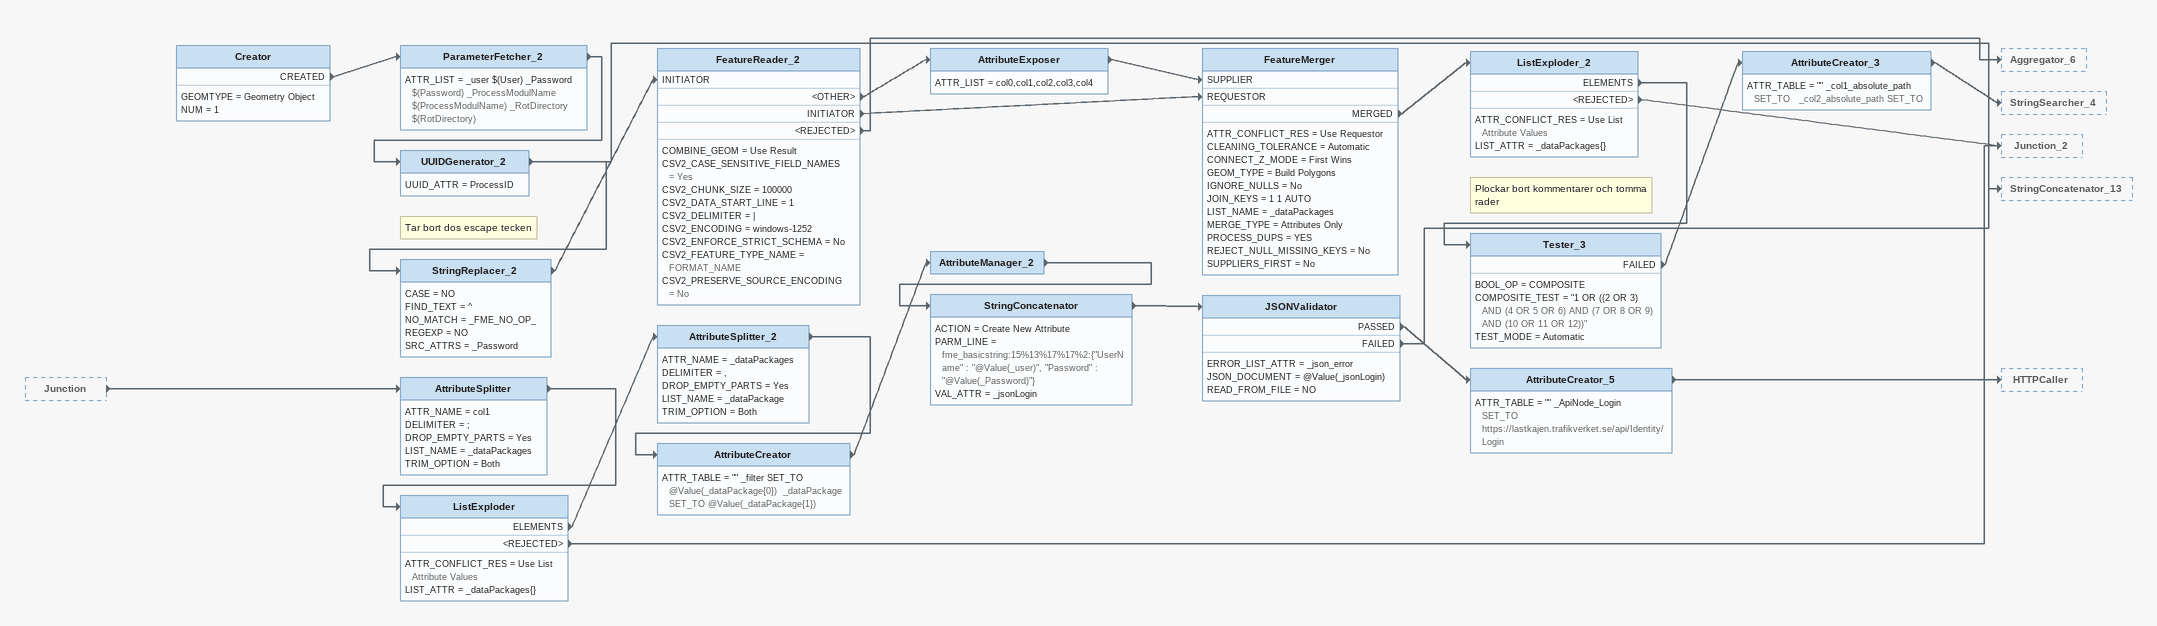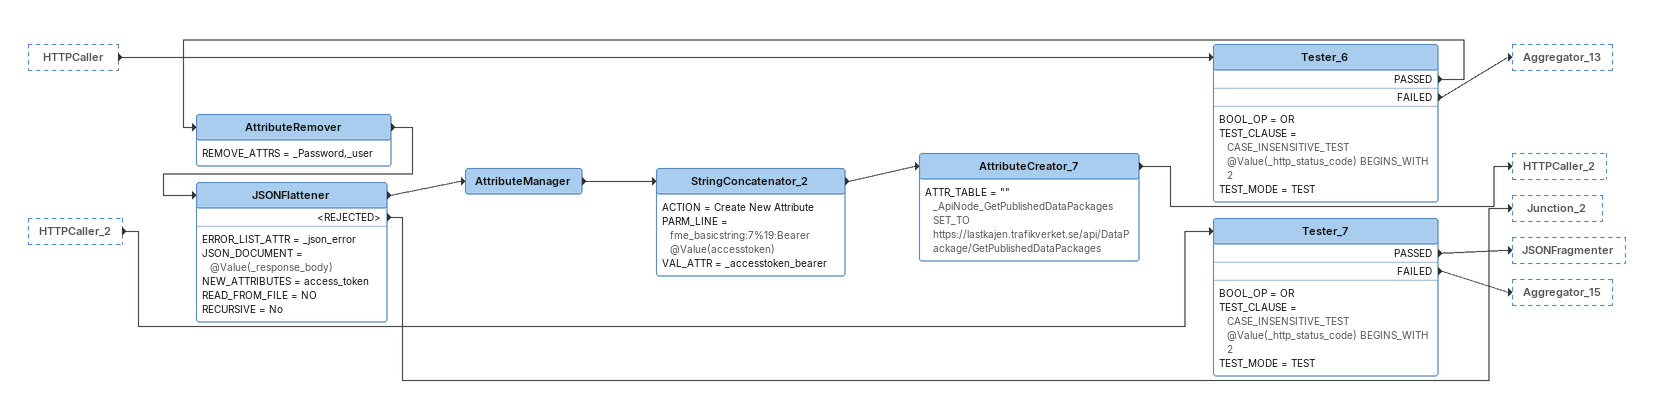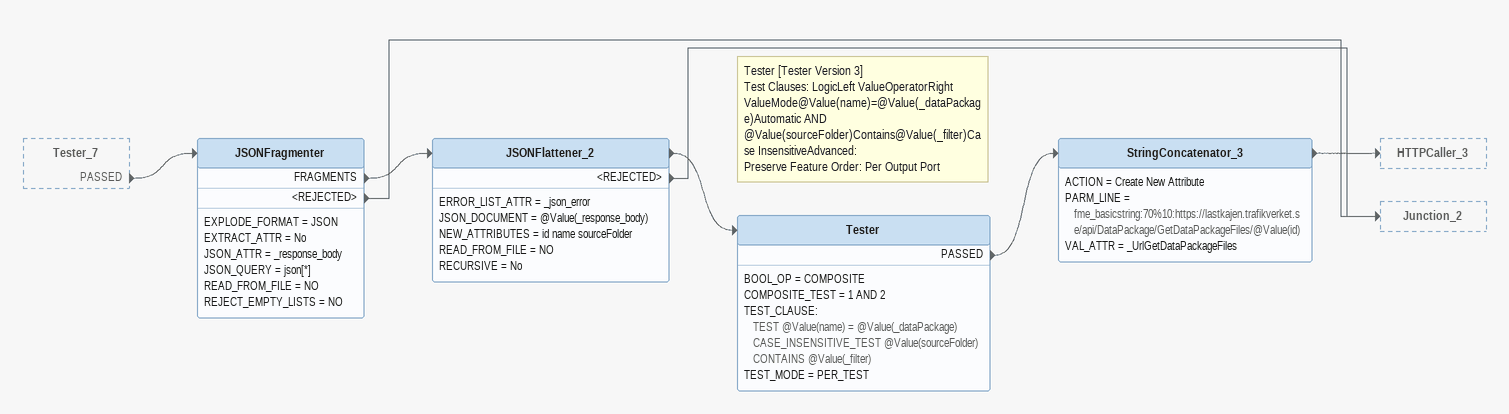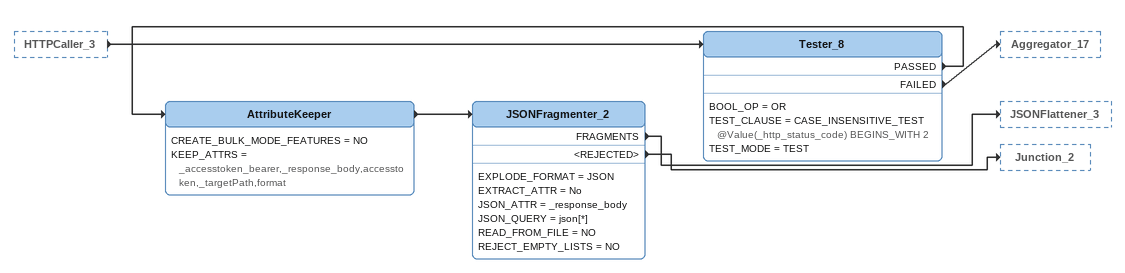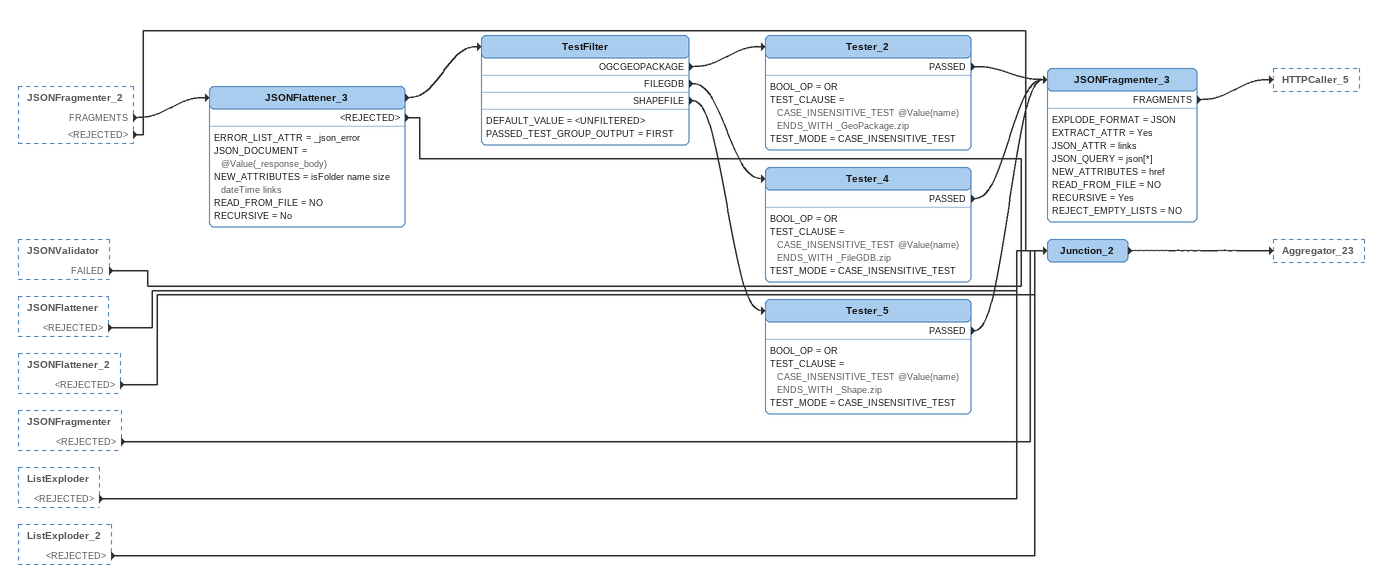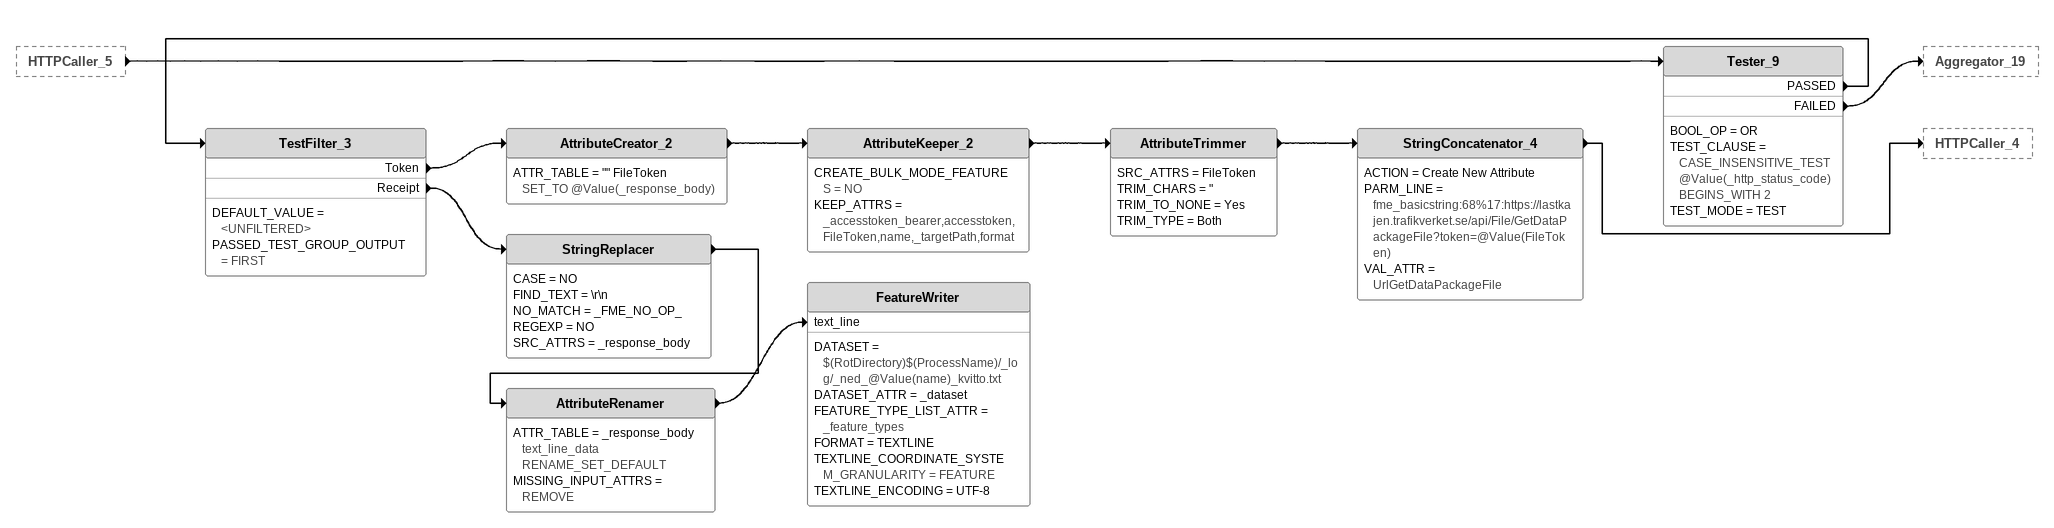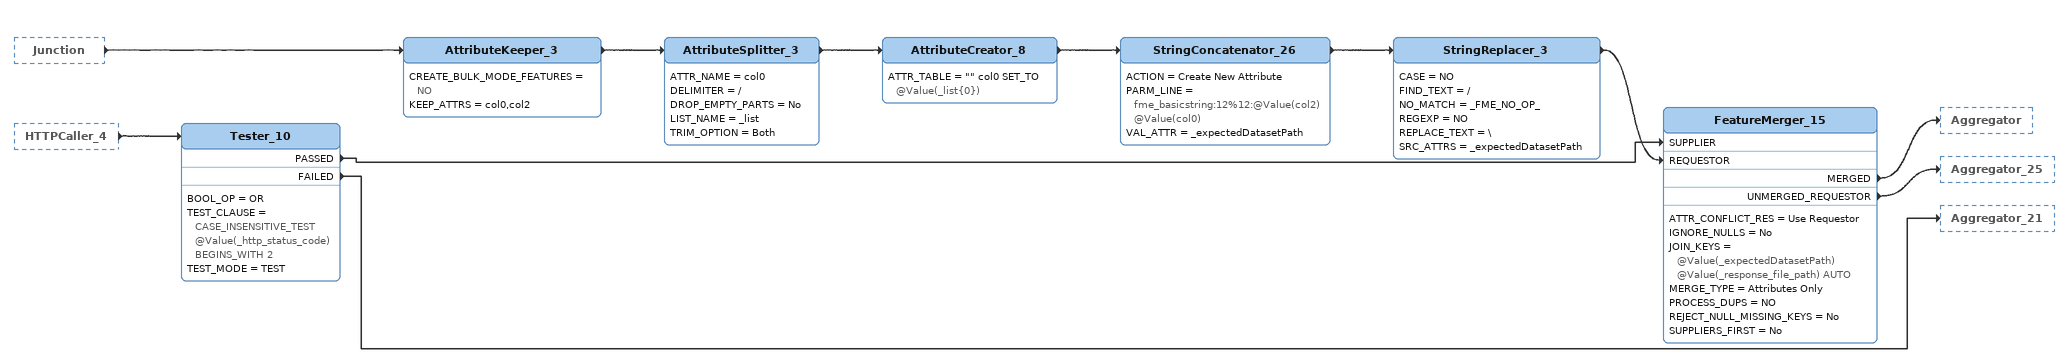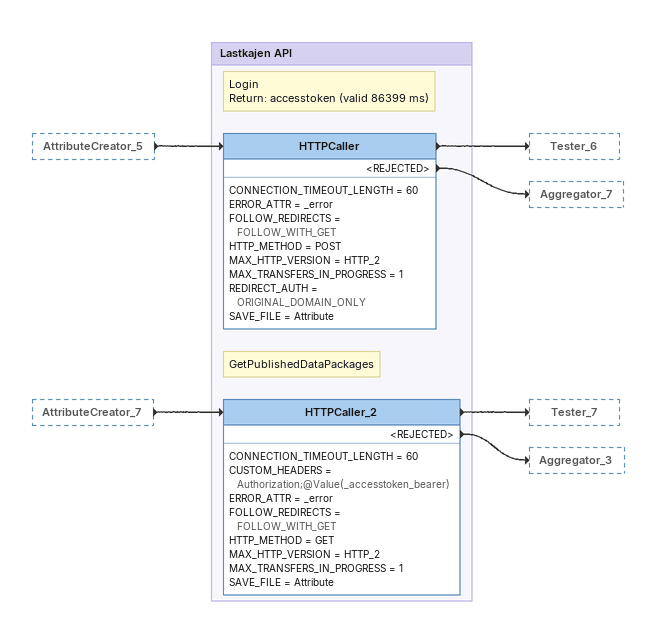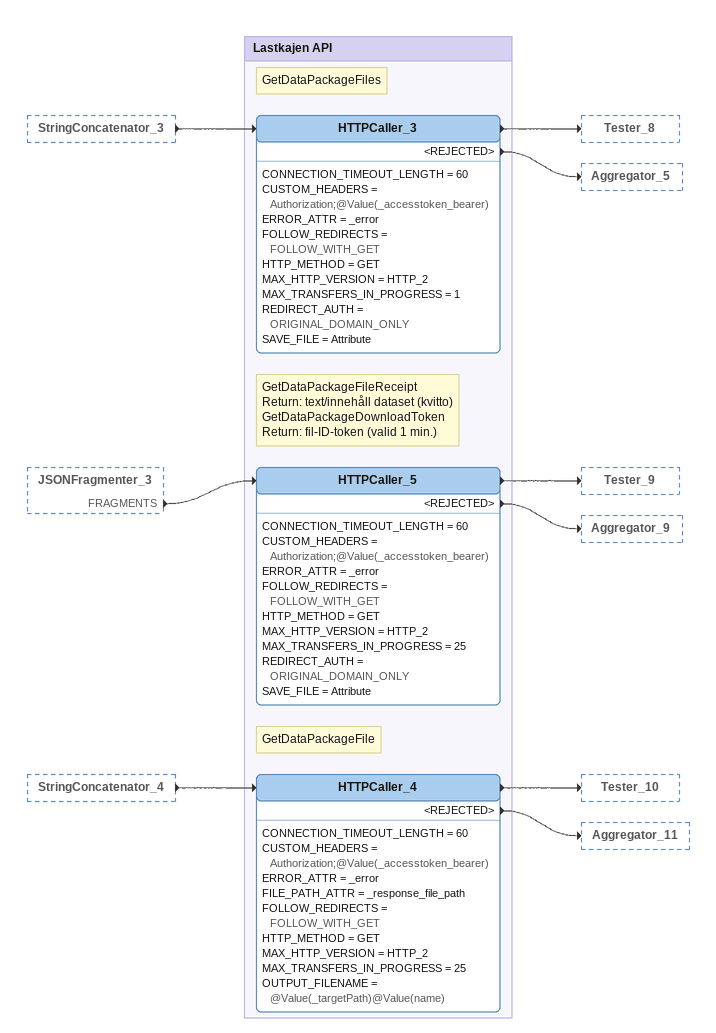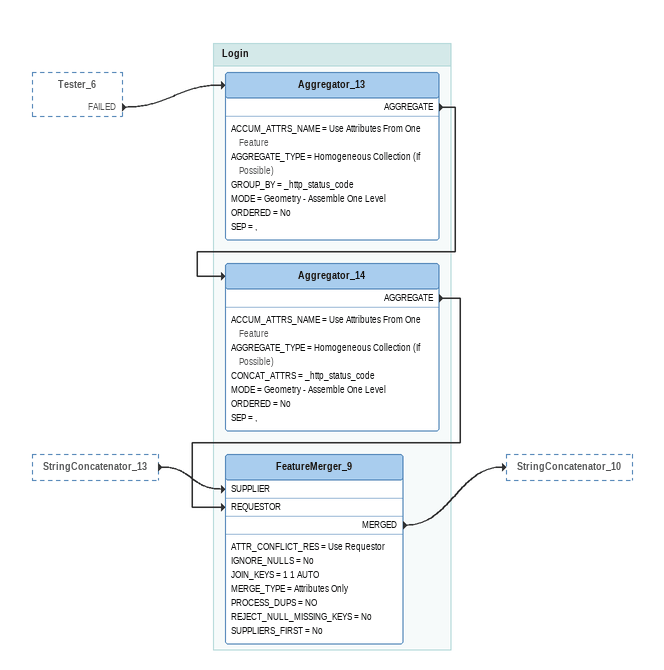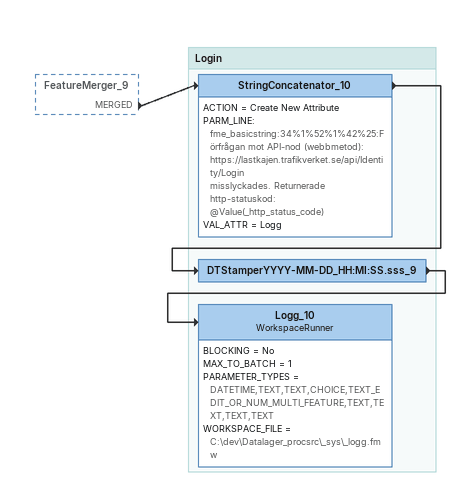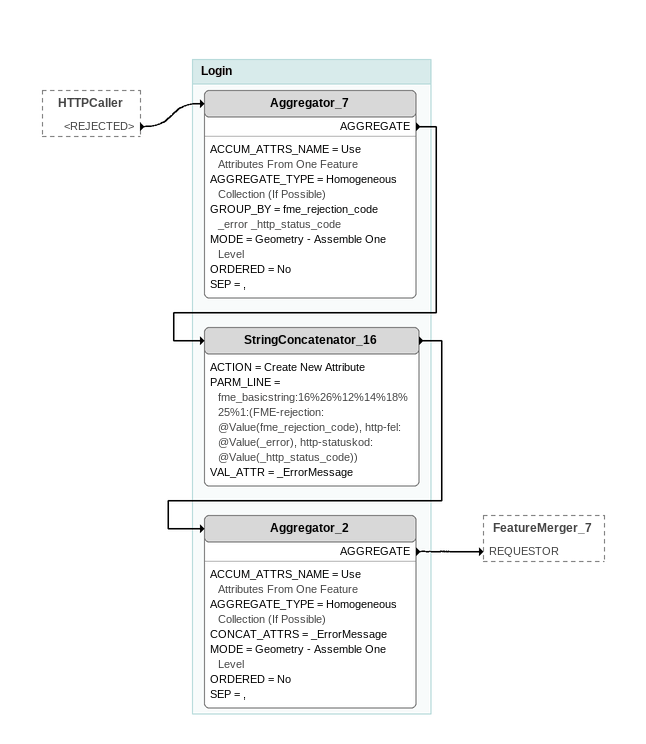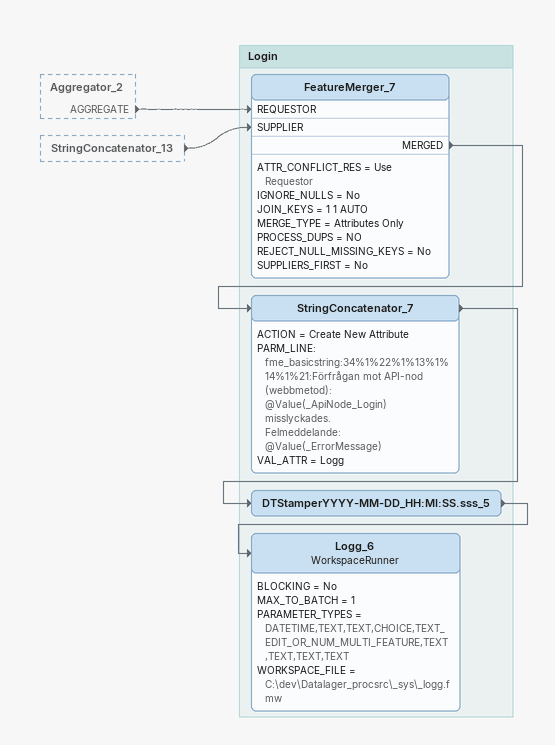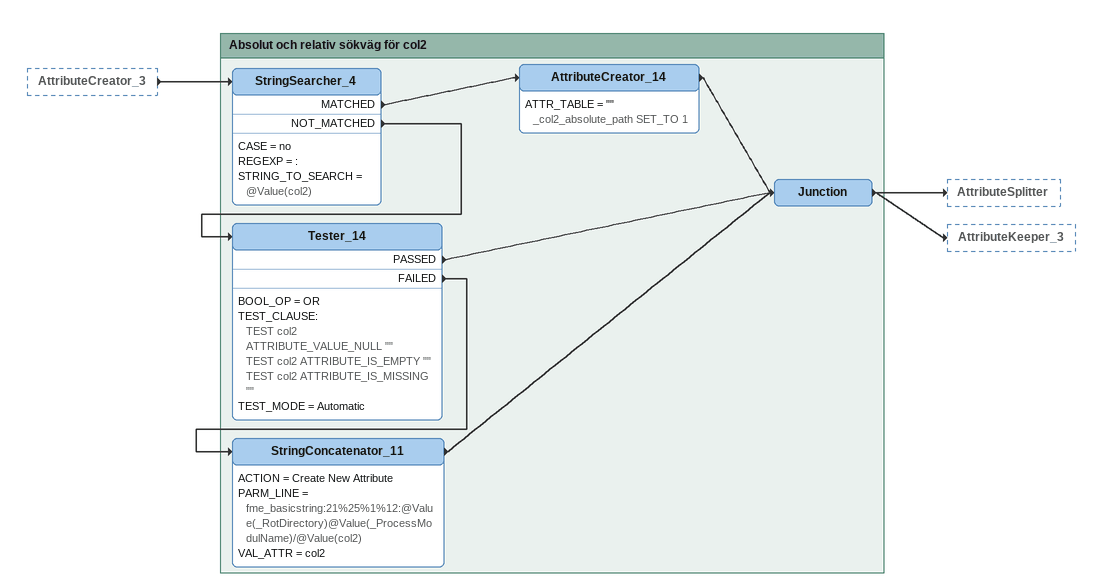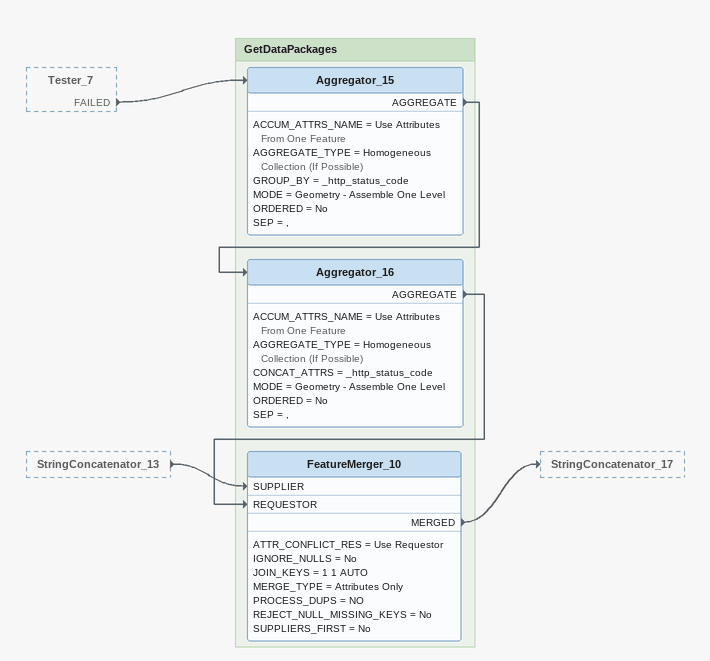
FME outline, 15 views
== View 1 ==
Junction [outside]
    -> AttributeSplitter
Creator
    GEOMTYPE = Geometry Object
    NUM = 1
    CREATED -> ParameterFetcher_2
ParameterFetcher_2
    ATTR_LIST = _user $(User) _Password $(Password) _ProcessModulName $(ProcessModulName) _RotDirectory $(RotDirectory)
    -> UUIDGenerator_2
UUIDGenerator_2
    UUID_ATTR = ProcessID
    -> StringReplacer_2
    -> StringConcatenator_13
Note: Tar bort dos escape tecken
StringReplacer_2
    CASE = NO
    FIND_TEXT = ^
    NO_MATCH = _FME_NO_OP_
    REGEXP = NO
    SRC_ATTRS = _Password
    -> FeatureReader_2 [INITIATOR]
FeatureReader_2
    COMBINE_GEOM = Use Result
    CSV2_CASE_SENSITIVE_FIELD_NAMES = Yes
    CSV2_CHUNK_SIZE = 100000
    CSV2_DATA_START_LINE = 1
    CSV2_DELIMITER = |
    CSV2_ENCODING = windows-1252
    CSV2_ENFORCE_STRICT_SCHEMA = No
    CSV2_FEATURE_TYPE_NAME = FORMAT_NAME
    CSV2_PRESERVE_SOURCE_ENCODING = No
    <OTHER> -> AttributeExposer
    INITIATOR -> FeatureMerger [REQUESTOR]
    <REJECTED> -> Aggregator_6
AttributeExposer
    ATTR_LIST = col0,col1,col2,col3,col4
    -> FeatureMerger [SUPPLIER]
FeatureMerger
    ATTR_CONFLICT_RES = Use Requestor
    CLEANING_TOLERANCE = Automatic
    CONNECT_Z_MODE = First Wins
    GEOM_TYPE = Build Polygons
    IGNORE_NULLS = No
    JOIN_KEYS = 1 1 AUTO
    LIST_NAME = _dataPackages
    MERGE_TYPE = Attributes Only
    PROCESS_DUPS = YES
    REJECT_NULL_MISSING_KEYS = No
    SUPPLIERS_FIRST = No
    MERGED -> ListExploder_2
ListExploder_2
    ATTR_CONFLICT_RES = Use List Attribute Values
    LIST_ATTR = _dataPackages{}
    ELEMENTS -> Tester_3
    <REJECTED> -> Junction_2
Note: Plockar bort kommentarer och tomma rader
Tester_3
    BOOL_OP = COMPOSITE
    COMPOSITE_TEST = "1 OR ((2 OR 3) AND (4 OR 5 OR 6) AND (7 OR 8 OR 9) AND (10 OR 11 OR 12))"
    TEST_MODE = Automatic
    FAILED -> AttributeCreator_3
AttributeCreator_3
    ATTR_TABLE = "" _col1_absolute_path SET_TO   _col2_absolute_path SET_TO
    -> StringSearcher_4
AttributeSplitter
    ATTR_NAME = col1
    DELIMITER = ;
    DROP_EMPTY_PARTS = Yes
    LIST_NAME = _dataPackages
    TRIM_OPTION = Both
    -> ListExploder
ListExploder
    ATTR_CONFLICT_RES = Use List Attribute Values
    LIST_ATTR = _dataPackages{}
    ELEMENTS -> AttributeSplitter_2
    <REJECTED> -> Junction_2
AttributeSplitter_2
    ATTR_NAME = _dataPackages
    DELIMITER = ,
    DROP_EMPTY_PARTS = Yes
    LIST_NAME = _dataPackage
    TRIM_OPTION = Both
    -> AttributeCreator
AttributeCreator
    ATTR_TABLE = "" _filter SET_TO @Value(_dataPackage{0})  _dataPackage SET_TO @Value(_dataPackage{1})
    -> AttributeManager_2
AttributeManager_2
    -> StringConcatenator
StringConcatenator
    ACTION = Create New Attribute
    PARM_LINE = fme_basicstring:15%13%17%17%2:{"UserName" : "@Value(_user)", "Password" : "@Value(_Password)"}
    VAL_ATTR = _jsonLogin
    -> JSONValidator
JSONValidator
    ERROR_LIST_ATTR = _json_error
    JSON_DOCUMENT = @Value(_jsonLogin)
    READ_FROM_FILE = NO
    PASSED -> AttributeCreator_5
    FAILED -> Junction_2
AttributeCreator_5
    ATTR_TABLE = "" _ApiNode_Login SET_TO https://lastkajen.trafikverket.se/api/Identity/Login
    -> HTTPCaller

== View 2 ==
HTTPCaller [outside]
    -> Tester_6
HTTPCaller_2 [outside]
    -> Tester_7
Tester_6
    BOOL_OP = OR
    TEST_CLAUSE = CASE_INSENSITIVE_TEST @Value(_http_status_code) BEGINS_WITH 2
    TEST_MODE = TEST
    PASSED -> AttributeRemover
    FAILED -> Aggregator_13
AttributeRemover
    REMOVE_ATTRS = _Password,_user
    -> JSONFlattener
JSONFlattener
    ERROR_LIST_ATTR = _json_error
    JSON_DOCUMENT = @Value(_response_body)
    NEW_ATTRIBUTES = access_token
    READ_FROM_FILE = NO
    RECURSIVE = No
    -> AttributeManager
    <REJECTED> -> Junction_2
AttributeManager
    -> StringConcatenator_2
StringConcatenator_2
    ACTION = Create New Attribute
    PARM_LINE = fme_basicstring:7%19:Bearer @Value(accesstoken)
    VAL_ATTR = _accesstoken_bearer
    -> AttributeCreator_7
AttributeCreator_7
    ATTR_TABLE = "" _ApiNode_GetPublishedDataPackages SET_TO https://lastkajen.trafikverket.se/api/DataPackage/GetPublishedDataPackages
    -> HTTPCaller_2
Tester_7
    BOOL_OP = OR
    TEST_CLAUSE = CASE_INSENSITIVE_TEST @Value(_http_status_code) BEGINS_WITH 2
    TEST_MODE = TEST
    PASSED -> JSONFragmenter
    FAILED -> Aggregator_15

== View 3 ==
Tester_7 [outside]
    PASSED -> JSONFragmenter
JSONFragmenter
    EXPLODE_FORMAT = JSON
    EXTRACT_ATTR = No
    JSON_ATTR = _response_body
    JSON_QUERY = json[*]
    READ_FROM_FILE = NO
    REJECT_EMPTY_LISTS = NO
    FRAGMENTS -> JSONFlattener_2
    <REJECTED> -> Junction_2
JSONFlattener_2
    ERROR_LIST_ATTR = _json_error
    JSON_DOCUMENT = @Value(_response_body)
    NEW_ATTRIBUTES = id name sourceFolder
    READ_FROM_FILE = NO
    RECURSIVE = No
    -> Tester
    <REJECTED> -> Junction_2
Note: Tester [Tester Version 3] / Test Clauses: LogicLeft ValueOperatorRight ValueMode@Value(name)=@Value(_dataPackage)Automatic AND @Value(sourceFolder)Contains@Value(_filter)Case InsensitiveAdvanced: / Preserve Feature Order: Per Output Port
Tester
    BOOL_OP = COMPOSITE
    COMPOSITE_TEST = 1 AND 2
    TEST_CLAUSE:
      TEST @Value(name) = @Value(_dataPackage)
      CASE_INSENSITIVE_TEST @Value(sourceFolder) CONTAINS @Value(_filter)
    TEST_MODE = PER_TEST
    PASSED -> StringConcatenator_3
StringConcatenator_3
    ACTION = Create New Attribute
    PARM_LINE = fme_basicstring:70%10:https://lastkajen.trafikverket.se/api/DataPackage/GetDataPackageFiles/@Value(id)
    VAL_ATTR = _UrlGetDataPackageFiles
    -> HTTPCaller_3

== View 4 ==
HTTPCaller_3 [outside]
    -> Tester_8
Tester_8
    BOOL_OP = OR
    TEST_CLAUSE = CASE_INSENSITIVE_TEST @Value(_http_status_code) BEGINS_WITH 2
    TEST_MODE = TEST
    PASSED -> AttributeKeeper
    FAILED -> Aggregator_17
AttributeKeeper
    CREATE_BULK_MODE_FEATURES = NO
    KEEP_ATTRS = _accesstoken_bearer,_response_body,accesstoken,_targetPath,format
    -> JSONFragmenter_2
JSONFragmenter_2
    EXPLODE_FORMAT = JSON
    EXTRACT_ATTR = No
    JSON_ATTR = _response_body
    JSON_QUERY = json[*]
    READ_FROM_FILE = NO
    REJECT_EMPTY_LISTS = NO
    FRAGMENTS -> JSONFlattener_3
    <REJECTED> -> Junction_2

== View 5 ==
JSONFragmenter_2 [outside]
    FRAGMENTS -> JSONFlattener_3
    <REJECTED> -> Junction_2
JSONValidator [outside]
    FAILED -> Junction_2
JSONFlattener [outside]
    <REJECTED> -> Junction_2
JSONFlattener_2 [outside]
    <REJECTED> -> Junction_2
JSONFragmenter [outside]
    <REJECTED> -> Junction_2
ListExploder [outside]
    <REJECTED> -> Junction_2
ListExploder_2 [outside]
    <REJECTED> -> Junction_2
JSONFlattener_3
    ERROR_LIST_ATTR = _json_error
    JSON_DOCUMENT = @Value(_response_body)
    NEW_ATTRIBUTES = isFolder name size dateTime links
    READ_FROM_FILE = NO
    RECURSIVE = No
    -> TestFilter
    <REJECTED> -> Junction_2
TestFilter
    DEFAULT_VALUE = <UNFILTERED>
    PASSED_TEST_GROUP_OUTPUT = FIRST
    OGCGEOPACKAGE -> Tester_2
    FILEGDB -> Tester_4
    SHAPEFILE -> Tester_5
Tester_2
    BOOL_OP = OR
    TEST_CLAUSE = CASE_INSENSITIVE_TEST @Value(name) ENDS_WITH _GeoPackage.zip
    TEST_MODE = CASE_INSENSITIVE_TEST
    PASSED -> JSONFragmenter_3
Tester_4
    BOOL_OP = OR
    TEST_CLAUSE = CASE_INSENSITIVE_TEST @Value(name) ENDS_WITH _FileGDB.zip
    TEST_MODE = CASE_INSENSITIVE_TEST
    PASSED -> JSONFragmenter_3
Tester_5
    BOOL_OP = OR
    TEST_CLAUSE = CASE_INSENSITIVE_TEST @Value(name) ENDS_WITH _Shape.zip
    TEST_MODE = CASE_INSENSITIVE_TEST
    PASSED -> JSONFragmenter_3
JSONFragmenter_3
    EXPLODE_FORMAT = JSON
    EXTRACT_ATTR = Yes
    JSON_ATTR = links
    JSON_QUERY = json[*]
    NEW_ATTRIBUTES = href
    READ_FROM_FILE = NO
    RECURSIVE = Yes
    REJECT_EMPTY_LISTS = NO
    FRAGMENTS -> HTTPCaller_5
Junction_2
    -> Aggregator_23

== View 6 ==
HTTPCaller_5 [outside]
    -> Tester_9
Tester_9
    BOOL_OP = OR
    TEST_CLAUSE = CASE_INSENSITIVE_TEST @Value(_http_status_code) BEGINS_WITH 2
    TEST_MODE = TEST
    PASSED -> TestFilter_3
    FAILED -> Aggregator_19
TestFilter_3
    DEFAULT_VALUE = <UNFILTERED>
    PASSED_TEST_GROUP_OUTPUT = FIRST
    Token -> AttributeCreator_2
    Receipt -> StringReplacer
AttributeCreator_2
    ATTR_TABLE = "" FileToken SET_TO @Value(_response_body)
    -> AttributeKeeper_2
AttributeKeeper_2
    CREATE_BULK_MODE_FEATURES = NO
    KEEP_ATTRS = _accesstoken_bearer,accesstoken,FileToken,name,_targetPath,format
    -> AttributeTrimmer
AttributeTrimmer
    SRC_ATTRS = FileToken
    TRIM_CHARS = "
    TRIM_TO_NONE = Yes
    TRIM_TYPE = Both
    -> StringConcatenator_4
StringConcatenator_4
    ACTION = Create New Attribute
    PARM_LINE = fme_basicstring:68%17:https://lastkajen.trafikverket.se/api/File/GetDataPackageFile?token=@Value(FileToken)
    VAL_ATTR = UrlGetDataPackageFile
    -> HTTPCaller_4
StringReplacer
    CASE = NO
    FIND_TEXT = \r\n
    NO_MATCH = _FME_NO_OP_
    REGEXP = NO
    SRC_ATTRS = _response_body
    -> AttributeRenamer
AttributeRenamer
    ATTR_TABLE = _response_body text_line_data RENAME_SET_DEFAULT
    MISSING_INPUT_ATTRS = REMOVE
    -> FeatureWriter [text_line]
FeatureWriter
    DATASET = $(RotDirectory)$(ProcessName)/_log/_ned_@Value(name)_kvitto.txt
    DATASET_ATTR = _dataset
    FEATURE_TYPE_LIST_ATTR = _feature_types
    FORMAT = TEXTLINE
    TEXTLINE_COORDINATE_SYSTEM_GRANULARITY = FEATURE
    TEXTLINE_ENCODING = UTF-8

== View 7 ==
Junction [outside]
    -> AttributeKeeper_3
HTTPCaller_4 [outside]
    -> Tester_10
Tester_10
    BOOL_OP = OR
    TEST_CLAUSE = CASE_INSENSITIVE_TEST @Value(_http_status_code) BEGINS_WITH 2
    TEST_MODE = TEST
    PASSED -> FeatureMerger_15 [SUPPLIER]
    FAILED -> Aggregator_21
AttributeKeeper_3
    CREATE_BULK_MODE_FEATURES = NO
    KEEP_ATTRS = col0,col2
    -> AttributeSplitter_3
AttributeSplitter_3
    ATTR_NAME = col0
    DELIMITER = /
    DROP_EMPTY_PARTS = No
    LIST_NAME = _list
    TRIM_OPTION = Both
    -> AttributeCreator_8
AttributeCreator_8
    ATTR_TABLE = "" col0 SET_TO @Value(_list{0})
    -> StringConcatenator_26
StringConcatenator_26
    ACTION = Create New Attribute
    PARM_LINE = fme_basicstring:12%12:@Value(col2)@Value(col0)
    VAL_ATTR = _expectedDatasetPath
    -> StringReplacer_3
StringReplacer_3
    CASE = NO
    FIND_TEXT = /
    NO_MATCH = _FME_NO_OP_
    REGEXP = NO
    REPLACE_TEXT = \
    SRC_ATTRS = _expectedDatasetPath
    -> FeatureMerger_15 [REQUESTOR]
FeatureMerger_15
    ATTR_CONFLICT_RES = Use Requestor
    IGNORE_NULLS = No
    JOIN_KEYS = @Value(_expectedDatasetPath) @Value(_response_file_path) AUTO
    MERGE_TYPE = Attributes Only
    PROCESS_DUPS = NO
    REJECT_NULL_MISSING_KEYS = No
    SUPPLIERS_FIRST = No
    MERGED -> Aggregator
    UNMERGED_REQUESTOR -> Aggregator_25

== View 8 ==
AttributeCreator_5 [outside]
    -> HTTPCaller
AttributeCreator_7 [outside]
    -> HTTPCaller_2

Bookmark: Lastkajen API
Note: Login / Return: accesstoken (valid 86399 ms)
HTTPCaller
    CONNECTION_TIMEOUT_LENGTH = 60
    ERROR_ATTR = _error
    FOLLOW_REDIRECTS = FOLLOW_WITH_GET
    HTTP_METHOD = POST
    MAX_HTTP_VERSION = HTTP_2
    MAX_TRANSFERS_IN_PROGRESS = 1
    REDIRECT_AUTH = ORIGINAL_DOMAIN_ONLY
    SAVE_FILE = Attribute
    -> Tester_6
    <REJECTED> -> Aggregator_7
Note: GetPublishedDataPackages
HTTPCaller_2
    CONNECTION_TIMEOUT_LENGTH = 60
    CUSTOM_HEADERS = Authorization;@Value(_accesstoken_bearer)
    ERROR_ATTR = _error
    FOLLOW_REDIRECTS = FOLLOW_WITH_GET
    HTTP_METHOD = GET
    MAX_HTTP_VERSION = HTTP_2
    MAX_TRANSFERS_IN_PROGRESS = 1
    SAVE_FILE = Attribute
    -> Tester_7
    <REJECTED> -> Aggregator_3

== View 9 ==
StringConcatenator_3 [outside]
    -> HTTPCaller_3
JSONFragmenter_3 [outside]
    FRAGMENTS -> HTTPCaller_5
StringConcatenator_4 [outside]
    -> HTTPCaller_4

Bookmark: Lastkajen API
Note: GetDataPackageFiles
HTTPCaller_3
    CONNECTION_TIMEOUT_LENGTH = 60
    CUSTOM_HEADERS = Authorization;@Value(_accesstoken_bearer)
    ERROR_ATTR = _error
    FOLLOW_REDIRECTS = FOLLOW_WITH_GET
    HTTP_METHOD = GET
    MAX_HTTP_VERSION = HTTP_2
    MAX_TRANSFERS_IN_PROGRESS = 1
    REDIRECT_AUTH = ORIGINAL_DOMAIN_ONLY
    SAVE_FILE = Attribute
    -> Tester_8
    <REJECTED> -> Aggregator_5
Note: GetDataPackageFileReceipt / Return: text/innehåll dataset (kvitto) / GetDataPackageDownloadToken / Return: fil-ID-token (valid 1 min.)
HTTPCaller_5
    CONNECTION_TIMEOUT_LENGTH = 60
    CUSTOM_HEADERS = Authorization;@Value(_accesstoken_bearer)
    ERROR_ATTR = _error
    FOLLOW_REDIRECTS = FOLLOW_WITH_GET
    HTTP_METHOD = GET
    MAX_HTTP_VERSION = HTTP_2
    MAX_TRANSFERS_IN_PROGRESS = 25
    REDIRECT_AUTH = ORIGINAL_DOMAIN_ONLY
    SAVE_FILE = Attribute
    -> Tester_9
    <REJECTED> -> Aggregator_9
Note: GetDataPackageFile
HTTPCaller_4
    CONNECTION_TIMEOUT_LENGTH = 60
    CUSTOM_HEADERS = Authorization;@Value(_accesstoken_bearer)
    ERROR_ATTR = _error
    FILE_PATH_ATTR = _response_file_path
    FOLLOW_REDIRECTS = FOLLOW_WITH_GET
    HTTP_METHOD = GET
    MAX_HTTP_VERSION = HTTP_2
    MAX_TRANSFERS_IN_PROGRESS = 25
    OUTPUT_FILENAME = @Value(_targetPath)@Value(name)
    -> Tester_10
    <REJECTED> -> Aggregator_11

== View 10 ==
Tester_6 [outside]
    FAILED -> Aggregator_13
StringConcatenator_13 [outside]
    -> FeatureMerger_9 [SUPPLIER]

Bookmark: Login
Aggregator_13
    ACCUM_ATTRS_NAME = Use Attributes From One Feature
    AGGREGATE_TYPE = Homogeneous Collection (If Possible)
    GROUP_BY = _http_status_code
    MODE = Geometry - Assemble One Level
    ORDERED = No
    SEP = ,
    AGGREGATE -> Aggregator_14
Aggregator_14
    ACCUM_ATTRS_NAME = Use Attributes From One Feature
    AGGREGATE_TYPE = Homogeneous Collection (If Possible)
    CONCAT_ATTRS = _http_status_code
    MODE = Geometry - Assemble One Level
    ORDERED = No
    SEP = ,
    AGGREGATE -> FeatureMerger_9 [REQUESTOR]
FeatureMerger_9
    ATTR_CONFLICT_RES = Use Requestor
    IGNORE_NULLS = No
    JOIN_KEYS = 1 1 AUTO
    MERGE_TYPE = Attributes Only
    PROCESS_DUPS = NO
    REJECT_NULL_MISSING_KEYS = No
    SUPPLIERS_FIRST = No
    MERGED -> StringConcatenator_10

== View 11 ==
FeatureMerger_9 [outside]
    MERGED -> StringConcatenator_10

Bookmark: Login
StringConcatenator_10
    ACTION = Create New Attribute
    PARM_LINE:
      fme_basicstring:34%1%52%1%42%25:Förfrågan mot API-nod (webbmetod):
      https://lastkajen.trafikverket.se/api/Identity/Login
      misslyckades. Returnerade http-statuskod: @Value(_http_status_code)
    VAL_ATTR = Logg
    -> DTStamperYYYY-MM-DD_HH:MI:SS.sss_9
DTStamperYYYY-MM-DD_HH:MI:SS.sss_9
    -> Logg_10
Logg_10: WorkspaceRunner
    BLOCKING = No
    MAX_TO_BATCH = 1
    PARAMETER_TYPES = DATETIME,TEXT,TEXT,CHOICE,TEXT_EDIT_OR_NUM_MULTI_FEATURE,TEXT,TEXT,TEXT,TEXT
    WORKSPACE_FILE = C:\dev\Datalager_procsrc\_sys\_logg.fmw

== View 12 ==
HTTPCaller [outside]
    <REJECTED> -> Aggregator_7

Bookmark: Login
Aggregator_7
    ACCUM_ATTRS_NAME = Use Attributes From One Feature
    AGGREGATE_TYPE = Homogeneous Collection (If Possible)
    GROUP_BY = fme_rejection_code _error _http_status_code
    MODE = Geometry - Assemble One Level
    ORDERED = No
    SEP = ,
    AGGREGATE -> StringConcatenator_16
StringConcatenator_16
    ACTION = Create New Attribute
    PARM_LINE = fme_basicstring:16%26%12%14%18%25%1:(FME-rejection: @Value(fme_rejection_code), http-fel: @Value(_error), http-statuskod: @Value(_http_status_code))
    VAL_ATTR = _ErrorMessage
    -> Aggregator_2
Aggregator_2
    ACCUM_ATTRS_NAME = Use Attributes From One Feature
    AGGREGATE_TYPE = Homogeneous Collection (If Possible)
    CONCAT_ATTRS = _ErrorMessage
    MODE = Geometry - Assemble One Level
    ORDERED = No
    SEP = ,
    AGGREGATE -> FeatureMerger_7 [REQUESTOR]

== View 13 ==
Aggregator_2 [outside]
    AGGREGATE -> FeatureMerger_7 [REQUESTOR]
StringConcatenator_13 [outside]
    -> FeatureMerger_7 [SUPPLIER]

Bookmark: Login
FeatureMerger_7
    ATTR_CONFLICT_RES = Use Requestor
    IGNORE_NULLS = No
    JOIN_KEYS = 1 1 AUTO
    MERGE_TYPE = Attributes Only
    PROCESS_DUPS = NO
    REJECT_NULL_MISSING_KEYS = No
    SUPPLIERS_FIRST = No
    MERGED -> StringConcatenator_7
StringConcatenator_7
    ACTION = Create New Attribute
    PARM_LINE:
      fme_basicstring:34%1%22%1%13%1%14%1%21:Förfrågan mot API-nod (webbmetod):
      @Value(_ApiNode_Login)
      misslyckades.
      Felmeddelande:
      @Value(_ErrorMessage)
    VAL_ATTR = Logg
    -> DTStamperYYYY-MM-DD_HH:MI:SS.sss_5
DTStamperYYYY-MM-DD_HH:MI:SS.sss_5
    -> Logg_6
Logg_6: WorkspaceRunner
    BLOCKING = No
    MAX_TO_BATCH = 1
    PARAMETER_TYPES = DATETIME,TEXT,TEXT,CHOICE,TEXT_EDIT_OR_NUM_MULTI_FEATURE,TEXT,TEXT,TEXT,TEXT
    WORKSPACE_FILE = C:\dev\Datalager_procsrc\_sys\_logg.fmw

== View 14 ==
AttributeCreator_3 [outside]
    -> StringSearcher_4

Bookmark: Absolut och relativ sökväg för col2
StringSearcher_4
    CASE = no
    REGEXP = :
    STRING_TO_SEARCH = @Value(col2)
    MATCHED -> AttributeCreator_14
    NOT_MATCHED -> Tester_14
AttributeCreator_14
    ATTR_TABLE = "" _col2_absolute_path SET_TO 1
    -> Junction
Tester_14
    BOOL_OP = OR
    TEST_CLAUSE:
      TEST col2 ATTRIBUTE_VALUE_NULL ""
      TEST col2 ATTRIBUTE_IS_EMPTY ""
      TEST col2 ATTRIBUTE_IS_MISSING ""
    TEST_MODE = Automatic
    PASSED -> Junction
    FAILED -> StringConcatenator_11
StringConcatenator_11
    ACTION = Create New Attribute
    PARM_LINE = fme_basicstring:21%25%1%12:@Value(_RotDirectory)@Value(_ProcessModulName)/@Value(col2)
    VAL_ATTR = col2
    -> Junction
Junction
    -> AttributeSplitter
    -> AttributeKeeper_3

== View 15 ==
Tester_7 [outside]
    FAILED -> Aggregator_15
StringConcatenator_13 [outside]
    -> FeatureMerger_10 [SUPPLIER]

Bookmark: GetDataPackages
Aggregator_15
    ACCUM_ATTRS_NAME = Use Attributes From One Feature
    AGGREGATE_TYPE = Homogeneous Collection (If Possible)
    GROUP_BY = _http_status_code
    MODE = Geometry - Assemble One Level
    ORDERED = No
    SEP = ,
    AGGREGATE -> Aggregator_16
Aggregator_16
    ACCUM_ATTRS_NAME = Use Attributes From One Feature
    AGGREGATE_TYPE = Homogeneous Collection (If Possible)
    CONCAT_ATTRS = _http_status_code
    MODE = Geometry - Assemble One Level
    ORDERED = No
    SEP = ,
    AGGREGATE -> FeatureMerger_10 [REQUESTOR]
FeatureMerger_10
    ATTR_CONFLICT_RES = Use Requestor
    IGNORE_NULLS = No
    JOIN_KEYS = 1 1 AUTO
    MERGE_TYPE = Attributes Only
    PROCESS_DUPS = NO
    REJECT_NULL_MISSING_KEYS = No
    SUPPLIERS_FIRST = No
    MERGED -> StringConcatenator_17
